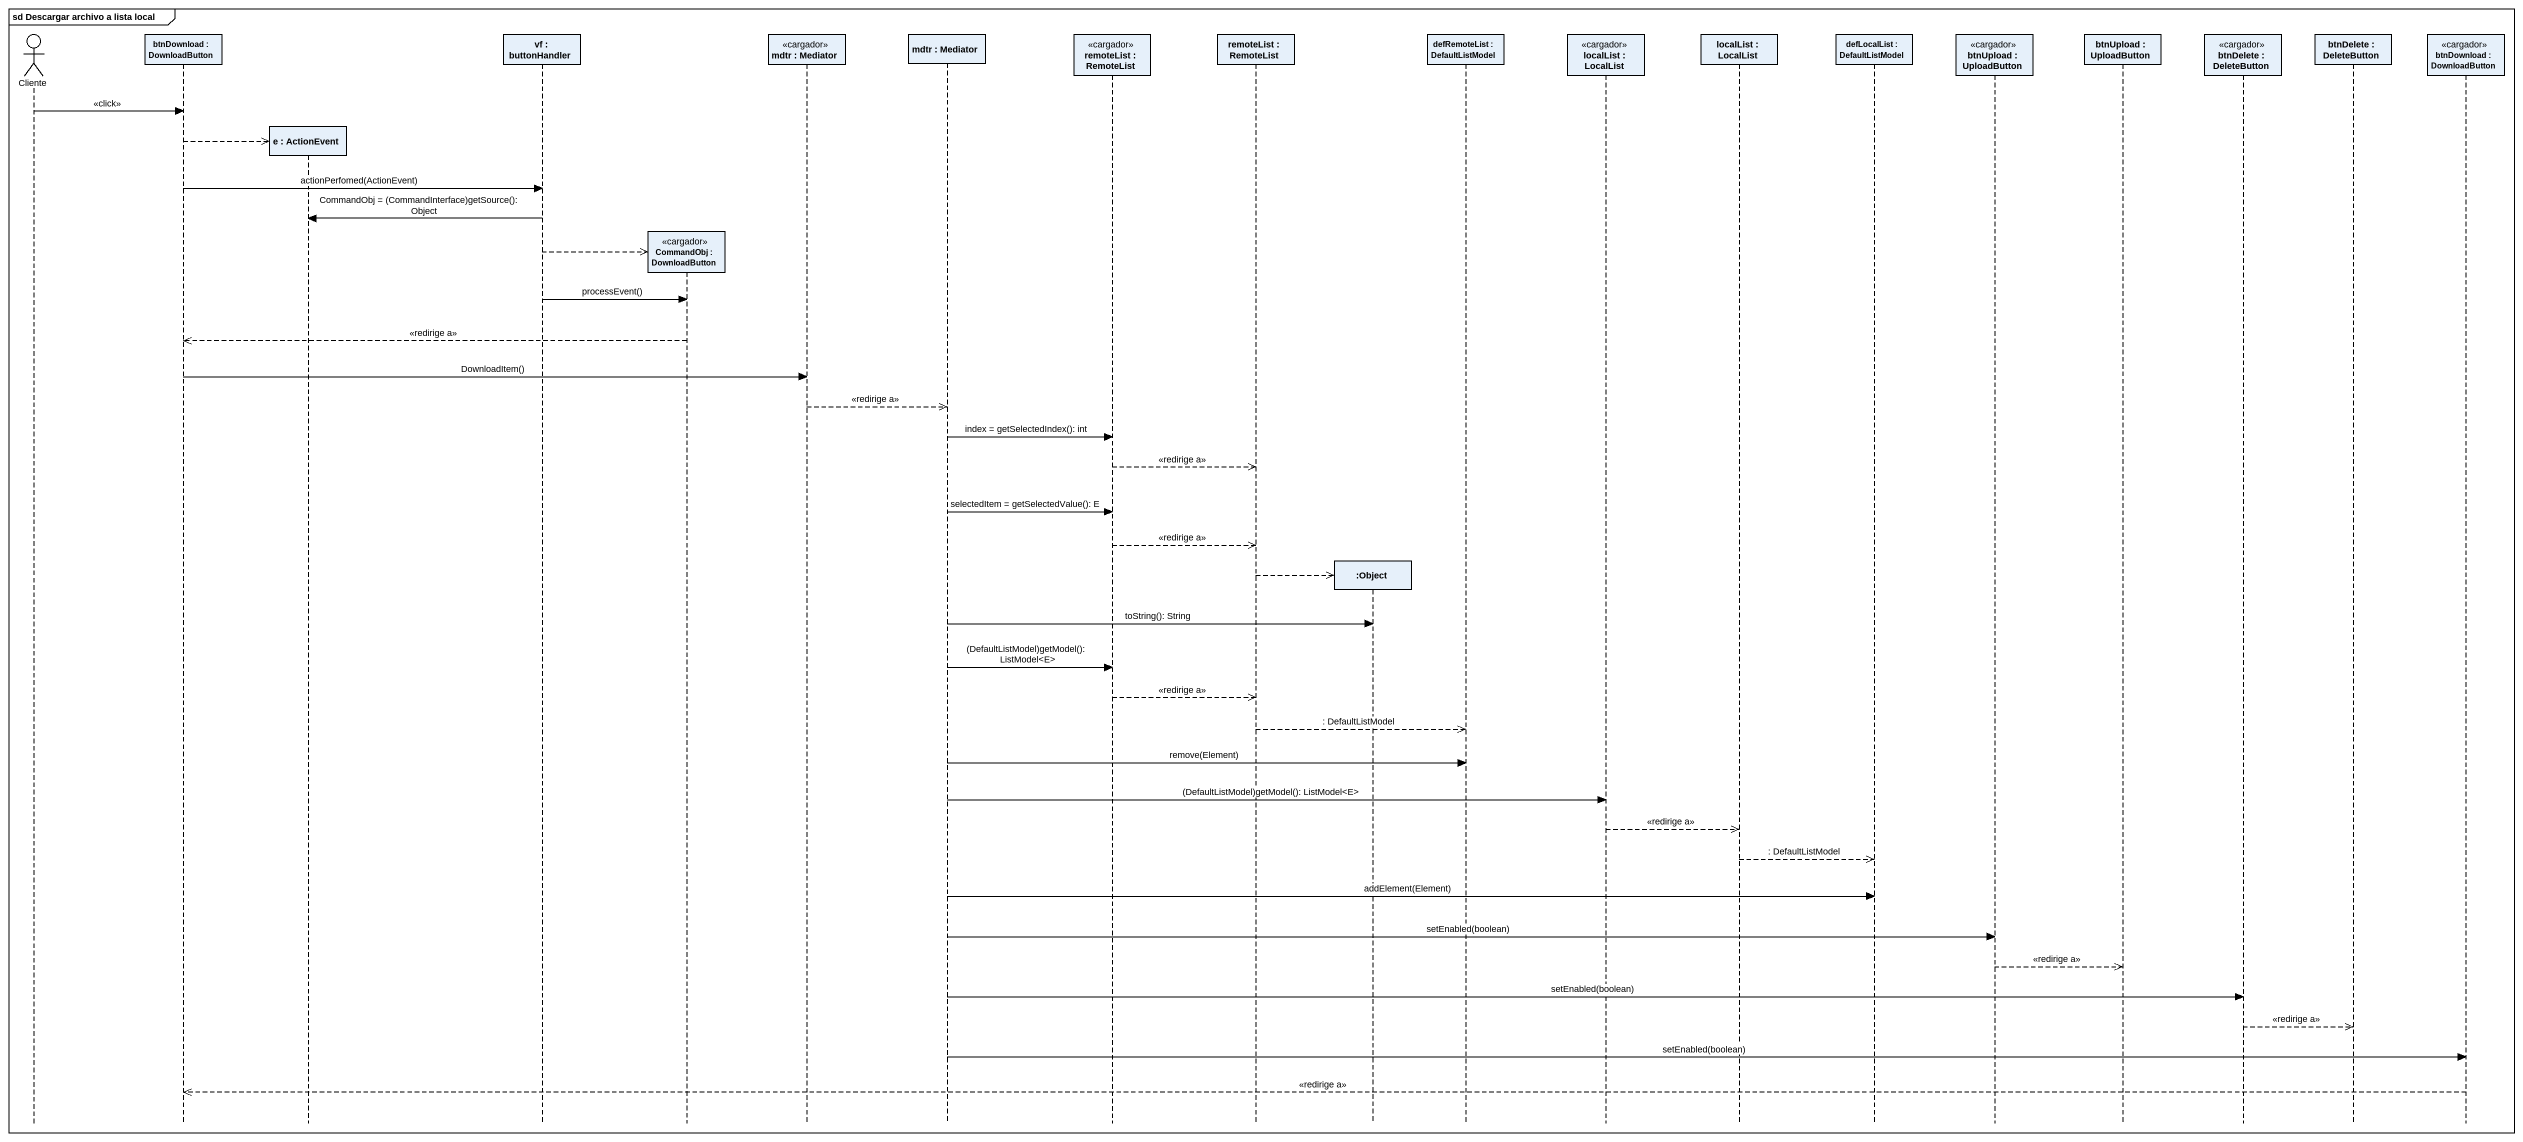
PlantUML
@startuml
mainframe sd Descargar archivo a lista local
hide footbox
actor Cliente
participant "btnDownload : DownloadButton" as btnDownload
participant "e : ActionEvent" as e
participant "vf : buttonHandler" as vf
participant "CommandObj : DownloadButton" as CommandObj <<cargador>>
participant "mdtr : Mediator" as mdtr <<cargador>>
participant "mdtr : Mediator" as mdtr_2
participant "remoteList : RemoteList" as remoteList <<cargador>>
participant "remoteList : RemoteList" as remoteList_2
participant ":Object" as Object_
participant "defRemoteList : DefaultListModel" as defRemoteList
participant "localList : LocalList" as localList <<cargador>>
participant "localList : LocalList" as localList_2
participant "defLocalList : DefaultListModel" as defLocalList
participant "btnUpload : UploadButton" as btnUpload <<cargador>>
participant "btnUpload : UploadButton" as btnUpload_2
participant "btnDelete : DeleteButton" as btnDelete <<cargador>>
participant "btnDelete : DeleteButton" as btnDelete_2
participant "btnDownload : DownloadButton" as btnDownload_2 <<cargador>>

Cliente -> btnDownload : <<click>>
btnDownload -->> e **
btnDownload -> vf : actionPerfomed(ActionEvent)
vf -> e : CommandObj = (CommandInterface)getSource(): Object
vf -->> CommandObj **
vf -> CommandObj : processEvent()
CommandObj -->> btnDownload : <<redirige a>>
btnDownload -> mdtr : DownloadItem()
mdtr -->> mdtr_2 : <<redirige a>>
mdtr_2 -> remoteList : index = getSelectedIndex(): int
remoteList -->> remoteList_2 : <<redirige a>>
mdtr_2 -> remoteList : selectedItem = getSelectedValue(): E
remoteList -->> remoteList_2 : <<redirige a>>
remoteList_2 -->> Object_ **
mdtr_2 -> Object_ : toString(): String
mdtr_2 -> remoteList : (DefaultListModel)getModel(): ListModel<E>
remoteList -->> remoteList_2 : <<redirige a>>
remoteList_2 -->> defRemoteList : : DefaultListModel
mdtr_2 -> defRemoteList : remove(Element)
mdtr_2 -> localList : (DefaultListModel)getModel(): ListModel<E>
localList -->> localList_2 : <<redirige a>>
localList_2 -->> defLocalList : : DefaultListModel
mdtr_2 -> defLocalList : addElement(Element)
mdtr_2 -> btnUpload : setEnabled(boolean)
btnUpload -->> btnUpload_2 : <<redirige a>>
mdtr_2 -> btnDelete : setEnabled(boolean)
btnDelete -->> btnDelete_2 : <<redirige a>>
mdtr_2 -> btnDownload_2 : setEnabled(boolean)
btnDownload_2 -->> btnDownload : <<redirige a>>
@enduml
